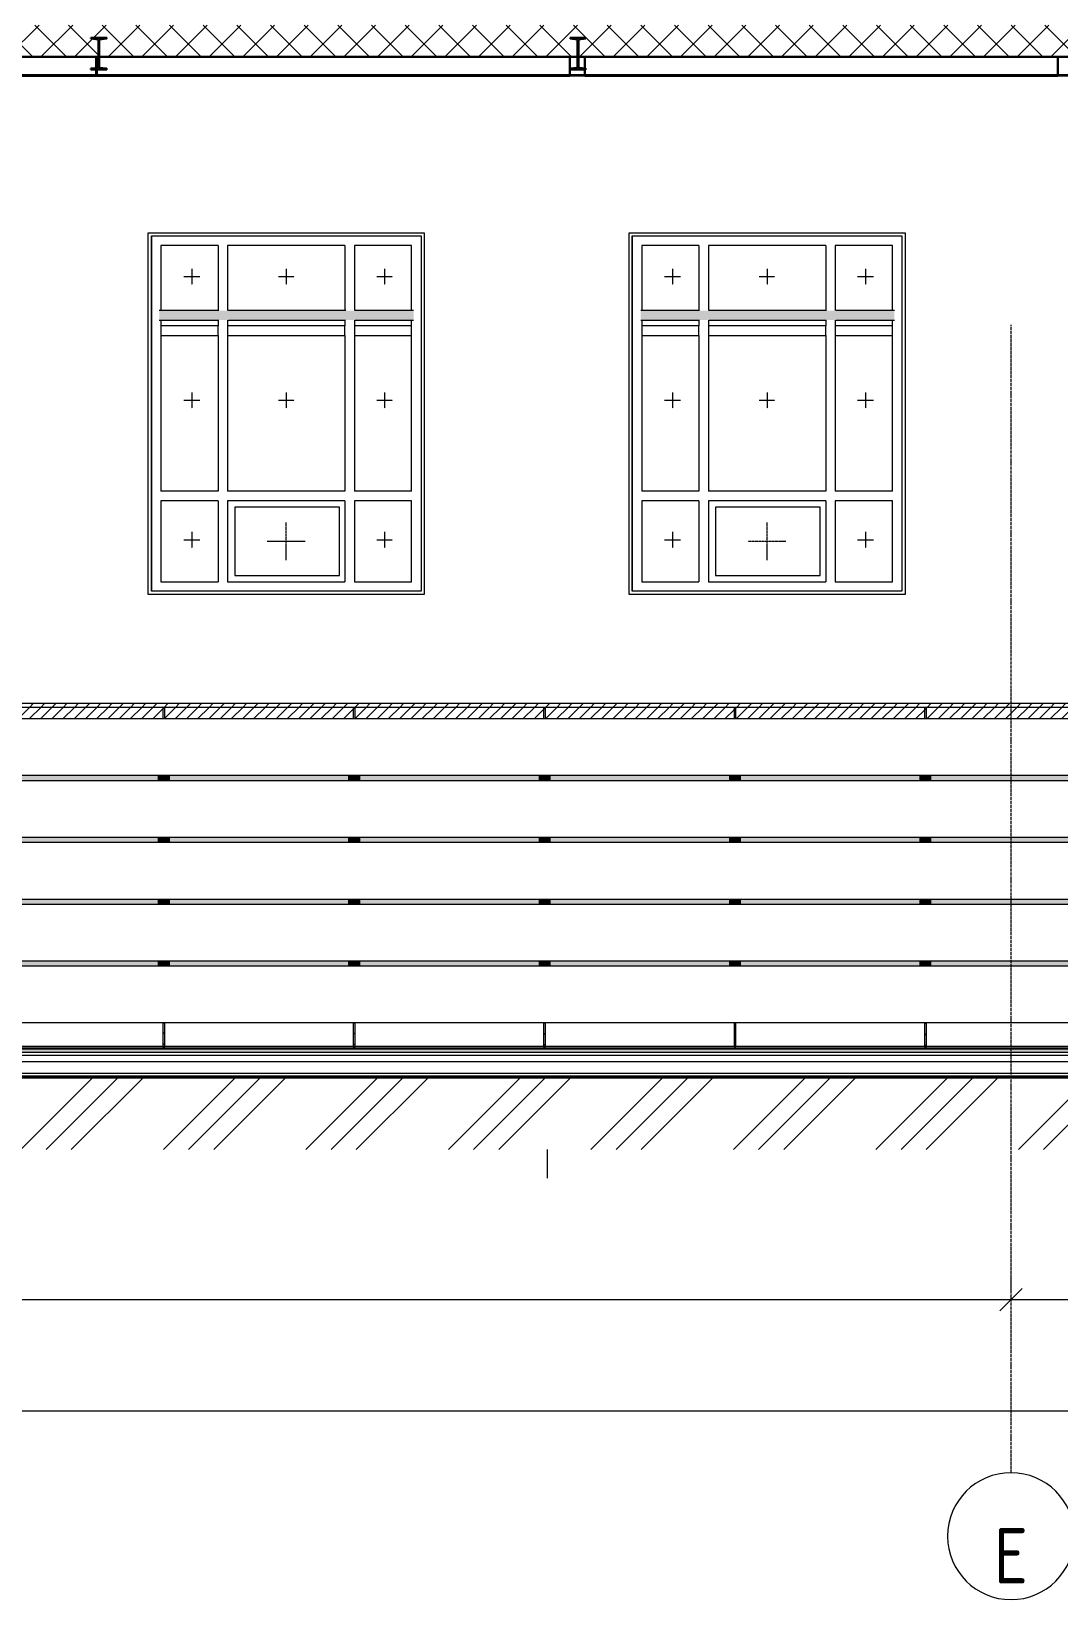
# Model space of a CAD drawing. Header units: millimetres. Extents: x -3929 to 624051, y 52832 to 514950.
# Drawn here: x 514102 to 520576, y 106358 to 116246 of the extents above; entities that cross this region are included whole.
import ezdxf

# ---------------------------------------------------------------- set-up
doc = ezdxf.new("R2010")
doc.units = ezdxf.units.MM
for name, pattern in [('ADSK_Линия сетки', [25, 20, -2.5, 0, -2.5]), ('ADSK_Штриховая_ш2 п1', [3, 2, -1]), ('ADSK_Штриховая_ш3 п1_5', [4.5, 3, -1.5])]:
    doc.linetypes.add(name, pattern=pattern)
for name, color, linetype, lineweight in [('Каркас', 7, 'Continuous', 18), ('Окна', 7, 'Continuous', 9), ('Окна открывание', 7, 'ADSK_Штриховая_ш2 п1', 9), ('Оси', 253, 'Continuous', 9), ('Перекрытие', 7, 'Continuous', 18), ('Потолки', 7, 'Continuous', 9), ('Размеры', 7, 'Continuous', 9), ('Стены внутренние', 7, 'Continuous', 18), ('Стены наружные', 7, 'Continuous', 18), ('Узлы', 7, 'Continuous', 18), ('ШТРИХОВКА', 252, 'Continuous', 15)]:
    doc.layers.add(name, color=color, linetype=linetype, lineweight=lineweight)
doc.layers.add('Линии', color=7, linetype='Continuous', lineweight=9, true_color=0x00a600)
doc.styles.add('GOST Common', font='GOST_Common.ttf', dxfattribs={"width": 0.9, "height": 350})
doc.styles.add('GOST Common_1', font='GOST_Common.ttf', dxfattribs={"width": 0.9, "height": 250})
doc.dimstyles.new('ADSK_Основной_2_5_мм_Округление_до_10_мм', dxfattribs={"dimscale": 304.8, "dimtxt": 251.428749, "dimasz": 0.463911, "dimexe": 0.492126, "dimexo": 0.492126, "dimgap": 0.098425, "dimtad": 1, "dimdec": 0, "dimrnd": 10, "dimdsep": 46, "dimtxsty": 'GOST Common_1', "dimblk1": 'OBLIQUE', "dimblk2": 'OBLIQUE', "dimsah": 1, "dimcen": 0.09, "dimdle": 0.492126, "dimazin": 2, "dimtfac": 1, "dimtdec": 4, "dimtix": 1, "dimtmove": 0, "dimatfit": 3, "dimfxl": 1, "dimtvp": 1, "dimtolj": 1, "dimtzin": 0, "dimlwd": 20, "dimlwe": 20, "dimarcsym": 2})
pattern_1 = [(45, (492818.013, 121045.933), (-35.35534, 35.35534), [])]

# ---------------------------------------------------------------- blocks, each defined once
blk = doc.blocks.new('окно трехпол с фрамугой - 1700-2240_h___нов_ ок-11-2160964-Разрез 2-2')
at = {"layer": 'Окна'}
for p, q in [((34157.5, 2210), (35857.5, 2210)), ((34157.5, 2210), (34157.5, -30)), ((34157.5, -30), (34157.5, 2210)), ((34157.5, 2210), (35857.5, 2210)), ((35857.5, 2210), (35857.5, -30)), ((35857.5, 2210), (35857.5, -30)), ((34217.5, 2150), (34217.5, 1740)), ((34577.5, 2150), (34217.5, 2150)), ((34577.5, 2150), (34577.5, 1740)), ((34637.5, 2150), (34637.5, 1740)), ((35377.5, 2150), (34637.5, 2150)), ((35377.5, 2150), (35377.5, 1740)), ((35797.5, 2150), (35437.5, 2150)), ((35437.5, 2150), (35437.5, 1740)), ((35797.5, 1740), (35797.5, 2150)), ((34217.5, 1680), (34217.5, 1642.9)), ((34217.5, 1582.9), (34217.5, 600)), ((34577.5, 1680), (34577.5, 1642.9)), ((34577.5, 1582.9), (34577.5, 600)), ((34637.5, 1680), (34637.5, 1642.9)), ((34637.5, 1582.9), (34637.5, 600)), ((35377.5, 1680), (35377.5, 1642.9)), ((35377.5, 1582.9), (35377.5, 600)), ((35437.5, 1680), (35437.5, 1642.9)), ((35437.5, 1582.9), (35437.5, 600)), ((35797.5, 1642.9), (35797.5, 1680)), ((35797.5, 600), (35797.5, 1582.9)), ((34577.5, 600), (34217.5, 600)), ((35377.5, 600), (34637.5, 600)), ((35797.5, 600), (35437.5, 600)), ((34217.5, 540), (34217.5, 30)), ((34577.5, 540), (34217.5, 540)), ((34577.5, 540), (34577.5, 30)), ((34637.5, 540), (34637.5, 30)), ((35377.5, 540), (34637.5, 540)), ((35377.5, 540), (35377.5, 30)), ((35437.5, 540), (35437.5, 30)), ((35797.5, 540), (35437.5, 540)), ((35797.5, 30), (35797.5, 540)), ((34217.5, 30), (34577.5, 30)), ((34637.5, 30), (35377.5, 30)), ((35437.5, 30), (35797.5, 30)), ((35857.5, -30), (34157.5, -30)), ((35857.5, -30), (34157.5, -30))]:
    blk.add_line(p, q, dxfattribs=at)
at = {"layer": 'Окна открывание'}
for p, q in [((35007.5, 165), (35007.5, 405)), ((34887.5, 285), (35127.5, 285))]:
    blk.add_line(p, q, dxfattribs=at)
blk = doc.blocks.new('окно трехпол с фрамугой - 1700-2240_h___нов_ ок-11-2160953-Разрез 2-2')
at = {"layer": 'Окна'}
for p, q in [((31127.5, 2210), (32827.5, 2210)), ((31127.5, 2210), (31127.5, -30)), ((31127.5, -30), (31127.5, 2210)), ((31127.5, 2210), (32827.5, 2210)), ((32827.5, 2210), (32827.5, -30)), ((32827.5, 2210), (32827.5, -30)), ((31187.5, 2150), (31187.5, 1740)), ((31547.5, 2150), (31187.5, 2150)), ((31547.5, 2150), (31547.5, 1740)), ((31607.5, 2150), (31607.5, 1740)), ((32347.5, 2150), (31607.5, 2150)), ((32347.5, 2150), (32347.5, 1740)), ((32767.5, 2150), (32407.5, 2150)), ((32407.5, 2150), (32407.5, 1740)), ((32767.5, 1740), (32767.5, 2150)), ((31187.5, 1680), (31187.5, 1642.9)), ((31187.5, 1582.9), (31187.5, 600)), ((31547.5, 1680), (31547.5, 1642.9)), ((31547.5, 1582.9), (31547.5, 600)), ((31607.5, 1680), (31607.5, 1642.9)), ((31607.5, 1582.9), (31607.5, 600)), ((32347.5, 1680), (32347.5, 1642.9)), ((32347.5, 1582.9), (32347.5, 600)), ((32407.5, 1680), (32407.5, 1642.9)), ((32407.5, 1582.9), (32407.5, 600)), ((32767.5, 1642.9), (32767.5, 1680)), ((32767.5, 600), (32767.5, 1582.9)), ((31547.5, 600), (31187.5, 600)), ((32347.5, 600), (31607.5, 600)), ((32767.5, 600), (32407.5, 600)), ((31187.5, 540), (31187.5, 30)), ((31547.5, 540), (31187.5, 540)), ((31547.5, 540), (31547.5, 30)), ((31607.5, 540), (31607.5, 30)), ((32347.5, 540), (31607.5, 540)), ((32347.5, 540), (32347.5, 30)), ((32407.5, 540), (32407.5, 30)), ((32767.5, 540), (32407.5, 540)), ((32767.5, 30), (32767.5, 540)), ((31187.5, 30), (31547.5, 30)), ((31607.5, 30), (32347.5, 30)), ((32407.5, 30), (32767.5, 30)), ((32827.5, -30), (31127.5, -30)), ((32827.5, -30), (31127.5, -30))]:
    blk.add_line(p, q, dxfattribs=at)
at = {"layer": 'Окна открывание'}
for p, q in [((31977.5, 165), (31977.5, 405)), ((31857.5, 285), (32097.5, 285))]:
    blk.add_line(p, q, dxfattribs=at)
blk = doc.blocks.new('Окна 210 - Окна 210-4243049-Разрез 2-2')
at = {"layer": 'Окна'}
for p, q in [((34217.5, 1642.9), (34217.5, 1582.9)), ((34577.5, 1642.9), (34217.5, 1642.9)), ((34217.5, 1582.9), (34577.5, 1582.9)), ((34577.5, 1582.9), (34577.5, 1642.9)), ((34637.5, 1642.9), (34637.5, 1582.9)), ((35377.5, 1642.9), (34637.5, 1642.9)), ((34637.5, 1582.9), (35377.5, 1582.9)), ((35377.5, 1582.9), (35377.5, 1642.9)), ((35797.5, 1642.9), (35437.5, 1642.9)), ((35437.5, 1642.9), (35437.5, 1582.9)), ((35437.5, 1582.9), (35797.5, 1582.9)), ((35797.5, 1582.9), (35797.5, 1642.9))]:
    blk.add_line(p, q, dxfattribs=at)
blk = doc.blocks.new('Окна 211 - Окна 210-4243089-Разрез 2-2')
at = {"layer": 'Окна'}
for p, q in [((31187.5, 1642.9), (31187.5, 1582.9)), ((31547.5, 1642.9), (31187.5, 1642.9)), ((31187.5, 1582.9), (31547.5, 1582.9)), ((31547.5, 1582.9), (31547.5, 1642.9)), ((31607.5, 1642.9), (31607.5, 1582.9)), ((32347.5, 1642.9), (31607.5, 1642.9)), ((31607.5, 1582.9), (32347.5, 1582.9)), ((32347.5, 1582.9), (32347.5, 1642.9)), ((32767.5, 1642.9), (32407.5, 1642.9)), ((32407.5, 1642.9), (32407.5, 1582.9)), ((32407.5, 1582.9), (32767.5, 1582.9)), ((32767.5, 1582.9), (32767.5, 1642.9))]:
    blk.add_line(p, q, dxfattribs=at)
blk = doc.blocks.new('Ось сетки - Круг_Ø8 мм-8258-Разрез 2-2')
at = {"layer": 'Оси', "lineweight": 20}
for start, end in [(360, 180), (180, 360)]:
    blk.add_arc((-5, -5988), 400, start, end, dxfattribs=at)
blk = doc.blocks.new('_Oblique')
at = {"color": 0, "linetype": 'ByBlock', "lineweight": -2}
blk.add_line((-0.5, -0.5), (0.5, 0.5), dxfattribs=at)
blk = doc.blocks.new('*D2797')
at = {"layer": 'Defpoints', "color": 0, "transparency": 16777216}
for p in [(520276.1, 108248.8), (520276.1, 108148.9), (526776.1, 108148.9)]:
    blk.add_point(p, dxfattribs=at)
at = {"layer": 'Размеры', "color": 0, "lineweight": 5, "transparency": 16777216}
for p, q in [((520276.1, 108298.9), (520276.1, 108398.8)), ((526776.1, 108298.9), (526776.1, 108398.8)), ((526926.1, 108248.8), (520126.1, 108248.8))]:
    blk.add_line(p, q, dxfattribs=at)
at = {"layer": 'Размеры', "color": 0, "lineweight": 5, "transparency": 16777216, "xscale": 141.4, "yscale": 141.4, "zscale": 141.4, "rotation": 180}
blk.add_blockref('_Oblique', (520276.1, 108248.8), dxfattribs=at)
at = {"layer": 'Размеры', "color": 0, "lineweight": 5, "transparency": 16777216, "xscale": 141.4, "yscale": 141.4, "zscale": 141.4}
blk.add_blockref('_Oblique', (526776.1, 108248.8), dxfattribs=at)
at = {"layer": 'Размеры', "color": 0, "lineweight": 5, "transparency": 16777216, "insert": (523526.1, 108403.8), "char_height": 250, "width": 756.843, "attachment_point": 5, "style": 'GOST Common_1'}
blk.add_mtext('\\A1;6500', dxfattribs=at)
blk = doc.blocks.new('*D2798')
at = {"layer": 'Defpoints', "color": 0, "transparency": 16777216}
for p in [(503976.1, 108248.8), (503976.1, 108148.9), (520276.1, 108148.9)]:
    blk.add_point(p, dxfattribs=at)
at = {"layer": 'Размеры', "color": 0, "lineweight": 5, "transparency": 16777216}
for p, q in [((503976.1, 108298.9), (503976.1, 108398.8)), ((520276.1, 108298.9), (520276.1, 108398.8)), ((520426.1, 108248.8), (503826.1, 108248.8))]:
    blk.add_line(p, q, dxfattribs=at)
at = {"layer": 'Размеры', "color": 0, "lineweight": 5, "transparency": 16777216, "xscale": 141.4, "yscale": 141.4, "zscale": 141.4, "rotation": 180}
blk.add_blockref('_Oblique', (503976.1, 108248.8), dxfattribs=at)
at = {"layer": 'Размеры', "color": 0, "lineweight": 5, "transparency": 16777216, "xscale": 141.4, "yscale": 141.4, "zscale": 141.4}
blk.add_blockref('_Oblique', (520276.1, 108248.8), dxfattribs=at)
at = {"layer": 'Размеры', "color": 0, "lineweight": 5, "transparency": 16777216, "insert": (512126.1, 108403.8), "char_height": 250, "width": 889.802, "attachment_point": 5, "style": 'GOST Common_1'}
blk.add_mtext('\\A1;16300', dxfattribs=at)
blk = doc.blocks.new('*D2804')
at = {"layer": 'Defpoints', "color": 0, "transparency": 16777216}
for p in [(483726.1, 107648.8), (526776.1, 107648.8), (526776.1, 107548.8)]:
    blk.add_point(p, dxfattribs=at)
at = {"layer": 'Размеры', "color": 0, "lineweight": 5, "transparency": 16777216}
for p, q in [((483576.1, 107548.8), (526926.1, 107548.8)), ((483726.1, 107498.8), (483726.1, 107398.8)), ((526776.1, 107498.8), (526776.1, 107398.8))]:
    blk.add_line(p, q, dxfattribs=at)
at = {"layer": 'Размеры', "color": 0, "lineweight": 5, "transparency": 16777216, "xscale": 141.4, "yscale": 141.4, "zscale": 141.4, "rotation": 180}
blk.add_blockref('_Oblique', (483726.1, 107548.8), dxfattribs=at)
at = {"layer": 'Размеры', "color": 0, "lineweight": 5, "transparency": 16777216, "xscale": 141.4, "yscale": 141.4, "zscale": 141.4}
blk.add_blockref('_Oblique', (526776.1, 107548.8), dxfattribs=at)
at = {"layer": 'Размеры', "color": 0, "lineweight": 5, "transparency": 16777216, "insert": (505251.1, 107703.8), "char_height": 250, "width": 971.623, "attachment_point": 5, "style": 'GOST Common_1'}
blk.add_mtext('\\A1;43050', dxfattribs=at)

msp = doc.modelspace()

# ---------------------------------------------------------------- hatches: boundary and pattern name
at = {"layer": 'Каркас', "lineweight": 9}
h = msp.add_hatch(dxfattribs=at)
h.set_pattern_fill('FP_7', color=256, style=0, pattern_type=2)
h.set_pattern_definition([(45, (492818, 121045.93), (-251.447, 251.447), []), (45, (492818, 121426.93), (-251.447, 251.447), [])])
h.paths.add_polyline_path([(517497.523, 116005.933), (517591.034, 116005.933), (517591.034, 116012.111), (517550.123, 116017.021), (517550.123, 116085.933), (517544.923, 116085.933), (517544.923, 116017.021), (517497.523, 116011.333)])
at = {"layer": 'Узлы', "lineweight": 5, "true_color": 0xffffff}
for points in [[(516391.746, 114425.933), (516511.063, 114425.933), (516511.063, 114485.933), (514907.832, 114485.933), (514907.832, 114425.933), (516370.104, 114425.933)], [(519111.956, 114425.933), (519541.043, 114425.933), (519541.043, 114485.933), (517942.812, 114485.933), (517942.812, 114425.933), (519108.617, 114425.933)], [(514901.601, 111523.299), (514971.601, 111523.299), (514971.601, 111553.299), (514901.601, 111553.299)], [(516122.576, 111523.299), (516171.601, 111523.299), (516171.601, 111553.299), (516101.601, 111553.299), (516101.601, 111523.299)], [(517301.601, 111523.299), (517371.601, 111523.299), (517371.601, 111553.299), (517301.601, 111553.299)], [(518547.598, 111523.299), (518571.601, 111523.299), (518571.601, 111553.299), (518501.601, 111553.299), (518501.601, 111523.299)], [(519701.601, 111523.299), (519771.601, 111523.299), (519771.601, 111553.299), (519701.601, 111553.299)], [(514901.601, 111133.299), (514971.601, 111133.299), (514971.601, 111163.299), (514901.601, 111163.299)], [(516122.576, 111133.299), (516171.601, 111133.299), (516171.601, 111163.299), (516101.601, 111163.299), (516101.601, 111133.299)], [(517301.601, 111133.299), (517371.601, 111133.299), (517371.601, 111163.299), (517301.601, 111163.299)], [(518547.598, 111133.299), (518571.601, 111133.299), (518571.601, 111163.299), (518501.601, 111163.299), (518501.601, 111133.299)], [(519760.109, 111133.299), (519771.601, 111133.299), (519771.601, 111163.299), (519701.601, 111163.299), (519701.601, 111133.299)], [(514971.601, 110743.299), (514971.601, 110773.299), (514901.601, 110773.299), (514901.601, 110743.299)], [(516122.576, 110743.299), (516171.601, 110743.299), (516171.601, 110773.299), (516101.601, 110773.299), (516101.601, 110743.299)], [(517371.601, 110743.299), (517371.601, 110773.299), (517301.601, 110773.299), (517301.601, 110743.299)], [(518547.598, 110743.299), (518571.601, 110743.299), (518571.601, 110773.299), (518501.601, 110773.299), (518501.601, 110743.299)], [(519701.601, 110743.299), (519771.601, 110743.299), (519771.601, 110773.299), (519701.601, 110773.299)], [(514971.601, 110353.299), (514971.601, 110383.299), (514901.601, 110383.299), (514901.601, 110353.299)], [(516122.576, 110353.299), (516171.601, 110353.299), (516171.601, 110383.299), (516101.601, 110383.299), (516101.601, 110353.299)], [(517371.601, 110353.299), (517371.601, 110383.299), (517301.601, 110383.299), (517301.601, 110353.299)], [(518547.598, 110353.299), (518571.601, 110353.299), (518571.601, 110383.299), (518501.601, 110383.299), (518501.601, 110353.299)], [(519701.601, 110353.299), (519771.601, 110353.299), (519771.601, 110383.299), (519701.601, 110383.299)]]:
    msp.add_hatch(color=7, dxfattribs=at).paths.add_polyline_path(points)
at = {"layer": 'Узлы', "lineweight": 5}
h = msp.add_hatch(dxfattribs=at)
h.set_pattern_fill('FP_22', color=256, style=0, pattern_type=2)
h.set_pattern_definition([(45, (492818, 121045.93), (-449.013, 449.013), []), (45, (492976.76, 121045.93), (0, 898.026), []), (45, (492659.26, 121045.93), (0, 898.026), [])])
h.paths.add_polyline_path([(527266.021, 109033.383), (527476.991, 109033.383), (527476.991, 110738.798), (529189.533, 110738.798), (529189.533, 112185.933), (528811.986, 112185.933), (528811.055, 111395.933), (527091.534, 111395.933), (527091.534, 109445.933), (527266.021, 109445.933), (527266.021, 109129.339)])
h.paths.add_polyline_path([(526263.577, 109033.383), (526519.948, 109033.383), (526519.948, 109445.933), (526569.948, 109445.933), (526569.948, 109645.933), (501624.237, 109645.933), (501624.237, 109445.933), (501676.021, 109445.933), (501676.021, 109067.891), (501824.237, 109067.891), (501824.237, 109195.933), (526136.352, 109195.933), (526136.352, 109033.383)])
h.paths.add_polyline_path([(483742.211, 109445.933), (500791.42, 109445.933), (500959.037, 109619.138), (501014.037, 109445.933), (501105.563, 109445.933), (501104.424, 112453.93), (486192.457, 112453.93), (486192.457, 112545.933), (480649.257, 112545.933), (479504.862, 111935.933), (479144.603, 111935.933), (479144.603, 111909.517), (478566.301, 111909.517), (478566.301, 111373.253), (482866.301, 111373.253), (483034.92, 109445.933), (483054.095, 109445.933)])
h.paths.add_polyline_path([(499387.935, 112394.207), (499387.939, 112394.207), (499388.911, 112386.853)])
at = {"layer": 'Узлы', "lineweight": 5, "true_color": 0xc29f78}
h = msp.add_hatch(dxfattribs=at)
h.set_pattern_fill('FP_25', color=33, style=0, pattern_type=2)
h.set_pattern_definition(pattern_1)
h.paths.add_polyline_path([(526315.601, 111983.299), (526347.457, 111983.299), (526347.457, 112007.299), (507757.43, 112007.299), (507757.43, 111983.299), (526263.577, 111983.299)])
h = msp.add_hatch(dxfattribs=at)
h.set_pattern_fill('FP_25', color=33, style=0, pattern_type=2)
h.set_pattern_definition(pattern_1)
h.paths.add_polyline_path([(511272.532, 111913.299), (511330.601, 111913.299), (511330.601, 111983.299), (510142.601, 111983.299), (510142.601, 111913.299), (510831.619, 111913.299)])
h.paths.add_polyline_path([(513918.01, 111913.299), (514930.601, 111913.299), (514930.601, 111983.299), (513742.601, 111983.299), (513742.601, 111913.299)])
h.paths.add_polyline_path([(516563.489, 111913.299), (517330.601, 111913.299), (517330.601, 111983.299), (516142.601, 111983.299), (516142.601, 111913.299), (516343.032, 111913.299)])
h.paths.add_polyline_path([(526315.601, 111913.299), (526315.601, 111983.299), (525742.601, 111983.299), (525742.601, 111913.299), (526263.577, 111913.299)])
h.paths.add_polyline_path([(507757.43, 111913.299), (507786.43, 111913.299), (507786.43, 111983.299), (507757.43, 111983.299), (507757.43, 111925.933)])
h.paths.add_polyline_path([(525730.601, 111913.299), (525730.601, 111983.299), (524542.601, 111983.299), (524542.601, 111913.299), (525381.751, 111913.299)])
h.paths.add_polyline_path([(507798.43, 111913.299), (508930.601, 111913.299), (508930.601, 111983.299), (507798.43, 111983.299), (507798.43, 111925.933)])
h.paths.add_polyline_path([(517342.601, 111913.299), (518530.601, 111913.299), (518530.601, 111983.299), (517342.601, 111983.299), (517342.601, 111925.933)])
h.paths.add_polyline_path([(524530.601, 111913.299), (524530.601, 111983.299), (523342.601, 111983.299), (523342.601, 111913.299), (524499.924, 111913.299)])
h.paths.add_polyline_path([(513730.601, 111913.299), (513730.601, 111983.299), (512542.601, 111983.299), (512542.601, 111913.299), (513697.554, 111913.299)])
h.paths.add_polyline_path([(523330.601, 111913.299), (523330.601, 111983.299), (522142.601, 111983.299), (522142.601, 111913.299), (523177.185, 111913.299)])
h.paths.add_polyline_path([(508942.601, 111913.299), (510130.601, 111913.299), (510130.601, 111983.299), (508942.601, 111983.299), (508942.601, 111925.933)])
h.paths.add_polyline_path([(515240.75, 111913.299), (516130.601, 111913.299), (516130.601, 111983.299), (514942.601, 111983.299), (514942.601, 111913.299)])
h.paths.add_polyline_path([(518542.601, 111913.299), (519730.601, 111913.299), (519730.601, 111983.299), (518542.601, 111983.299), (518542.601, 111925.933)])
h.paths.add_polyline_path([(522130.601, 111913.299), (522130.601, 111983.299), (520942.601, 111983.299), (520942.601, 111913.299), (522074.902, 111913.299)])
h.paths.add_polyline_path([(520930.601, 111913.299), (520930.601, 111983.299), (519742.601, 111983.299), (519742.601, 111913.299), (520862.391, 111913.299)])
h.paths.add_polyline_path([(511342.601, 111913.299), (512530.601, 111913.299), (512530.601, 111983.299), (511342.601, 111983.299), (511342.601, 111925.933)])
h = msp.add_hatch(dxfattribs=at)
h.set_pattern_fill('FP_25', color=33, style=0, pattern_type=2)
h.set_pattern_definition(pattern_1)
h.paths.add_polyline_path([(514942.601, 111913.299), (514942.601, 111983.299), (514930.601, 111983.299), (514930.601, 111913.299)])
h = msp.add_hatch(dxfattribs=at)
h.set_pattern_fill('FP_25', color=33, style=0, pattern_type=2)
h.set_pattern_definition(pattern_1)
h.paths.add_polyline_path([(516130.601, 111913.299), (516142.601, 111913.299), (516142.601, 111983.299), (516130.601, 111983.299), (516130.601, 111925.933)])
h = msp.add_hatch(dxfattribs=at)
h.set_pattern_fill('FP_25', color=33, style=0, pattern_type=2)
h.set_pattern_definition(pattern_1)
h.paths.add_polyline_path([(517342.601, 111913.299), (517342.601, 111983.299), (517330.601, 111983.299), (517330.601, 111913.299)])
h = msp.add_hatch(dxfattribs=at)
h.set_pattern_fill('FP_25', color=33, style=0, pattern_type=2)
h.set_pattern_definition(pattern_1)
h.paths.add_polyline_path([(518530.601, 111913.299), (518542.601, 111913.299), (518542.601, 111983.299), (518530.601, 111983.299), (518530.601, 111925.933)])
h = msp.add_hatch(dxfattribs=at)
h.set_pattern_fill('FP_25', color=33, style=0, pattern_type=2)
h.set_pattern_definition(pattern_1)
h.paths.add_polyline_path([(519742.601, 111913.299), (519742.601, 111983.299), (519730.601, 111983.299), (519730.601, 111913.299)])
at = {"layer": 'Узлы', "lineweight": 5}
h = msp.add_hatch(color=256, dxfattribs=at)
h.paths.add_polyline_path([(526263.577, 111523.299), (526347.457, 111523.299), (526347.457, 111553.299), (525771.601, 111553.299), (525771.601, 111523.299), (525822.664, 111523.299)])
h.paths.add_polyline_path([(507827.43, 111523.299), (508901.601, 111523.299), (508901.601, 111553.299), (507827.43, 111553.299)])
h.paths.add_polyline_path([(525701.601, 111523.299), (525701.601, 111553.299), (524571.601, 111553.299), (524571.601, 111523.299), (525381.751, 111523.299)])
h.paths.add_polyline_path([(508971.601, 111523.299), (510101.601, 111523.299), (510101.601, 111553.299), (508971.601, 111553.299)])
h.paths.add_polyline_path([(524501.601, 111523.299), (524501.601, 111553.299), (523371.601, 111553.299), (523371.601, 111523.299), (524499.924, 111523.299)])
h.paths.add_polyline_path([(523301.601, 111523.299), (523301.601, 111553.299), (522171.601, 111553.299), (522171.601, 111523.299), (523177.185, 111523.299)])
h.paths.add_polyline_path([(510171.601, 111523.299), (511301.601, 111523.299), (511301.601, 111553.299), (510171.601, 111553.299)])
h.paths.add_polyline_path([(522101.601, 111523.299), (522101.601, 111553.299), (520971.601, 111553.299), (520972.62, 111523.299), (521854.446, 111523.299)])
h.paths.add_polyline_path([(511371.601, 111523.299), (512501.601, 111523.299), (512501.601, 111553.299), (511371.601, 111553.299)])
h.paths.add_polyline_path([(520901.601, 111523.299), (520901.601, 111553.299), (519771.601, 111553.299), (519771.601, 111523.299), (520752.163, 111523.299)])
h.paths.add_polyline_path([(512571.601, 111523.299), (513701.601, 111523.299), (513701.601, 111553.299), (512571.601, 111553.299)])
h.paths.add_polyline_path([(513771.601, 111523.299), (514901.601, 111523.299), (514901.601, 111553.299), (513771.601, 111553.299)])
h.paths.add_polyline_path([(514971.601, 111523.299), (516101.601, 111523.299), (516101.601, 111553.299), (514971.601, 111553.299)])
h.paths.add_polyline_path([(519701.601, 111523.299), (519701.601, 111553.299), (518571.601, 111553.299), (518571.601, 111523.299), (519649.881, 111523.299)])
h.paths.add_polyline_path([(516171.601, 111523.299), (517301.601, 111523.299), (517301.601, 111553.299), (516171.601, 111553.299)])
h.paths.add_polyline_path([(517371.601, 111523.299), (518501.601, 111523.299), (518501.601, 111553.299), (517371.601, 111553.299)])
h = msp.add_hatch(color=256, dxfattribs=at)
h.paths.add_polyline_path([(526263.577, 111133.299), (526347.457, 111133.299), (526347.457, 111163.299), (525771.601, 111163.299), (525771.601, 111133.299)])
h.paths.add_polyline_path([(507827.43, 111133.299), (508901.601, 111133.299), (508901.601, 111163.299), (507827.43, 111163.299)])
h.paths.add_polyline_path([(525701.601, 111133.299), (525701.601, 111163.299), (524571.601, 111163.299), (524571.601, 111133.299), (525381.751, 111133.299)])
h.paths.add_polyline_path([(524501.601, 111133.299), (524501.601, 111163.299), (523371.601, 111163.299), (523371.601, 111133.299), (524499.924, 111133.299)])
h.paths.add_polyline_path([(508971.601, 111133.299), (510101.601, 111133.299), (510101.601, 111163.299), (508971.601, 111163.299)])
h.paths.add_polyline_path([(523301.601, 111133.299), (523301.601, 111163.299), (522171.601, 111163.299), (522171.601, 111133.299), (522736.272, 111133.299)])
h.paths.add_polyline_path([(521854.446, 111133.299), (522101.601, 111133.299), (522101.601, 111163.299), (520971.601, 111163.299), (520972.62, 111133.299), (521825.547, 111133.299)])
h.paths.add_polyline_path([(510171.601, 111133.299), (511301.601, 111133.299), (511301.601, 111163.299), (510171.601, 111163.299)])
h.paths.add_polyline_path([(511371.601, 111133.299), (512501.601, 111133.299), (512501.601, 111163.299), (511371.601, 111163.299), (511371.601, 111135.878)])
h.paths.add_polyline_path([(520901.601, 111133.299), (520901.601, 111163.299), (519771.601, 111163.299), (519771.601, 111133.299), (520752.163, 111133.299)])
h.paths.add_polyline_path([(512571.601, 111133.299), (513701.601, 111133.299), (513701.601, 111163.299), (512571.601, 111163.299)])
h.paths.add_polyline_path([(513771.601, 111133.299), (514901.601, 111133.299), (514901.601, 111163.299), (513771.601, 111163.299)])
h.paths.add_polyline_path([(519701.601, 111133.299), (519701.601, 111163.299), (518571.601, 111163.299), (518571.601, 111133.299), (519649.881, 111133.299)])
h.paths.add_polyline_path([(514971.601, 111133.299), (516101.601, 111133.299), (516101.601, 111163.299), (514971.601, 111163.299)])
h.paths.add_polyline_path([(516171.601, 111133.299), (517301.601, 111133.299), (517301.601, 111163.299), (516171.601, 111163.299)])
h.paths.add_polyline_path([(518501.601, 111133.299), (518501.601, 111163.299), (517371.601, 111163.299), (517371.601, 111133.299), (518327.141, 111133.299)])
h = msp.add_hatch(color=256, dxfattribs=at)
h.paths.add_polyline_path([(526263.577, 110743.299), (526347.457, 110743.299), (526347.457, 110773.299), (525771.601, 110773.299), (525771.601, 110743.299)])
h.paths.add_polyline_path([(507855.456, 110743.299), (508901.601, 110743.299), (508901.601, 110773.299), (507827.43, 110773.299), (507827.43, 110743.299)])
h.paths.add_polyline_path([(525701.601, 110743.299), (525701.601, 110773.299), (524571.601, 110773.299), (524571.601, 110743.299), (525381.751, 110743.299)])
h.paths.add_polyline_path([(508971.601, 110743.299), (510101.601, 110743.299), (510101.601, 110773.299), (508971.601, 110773.299)])
h.paths.add_polyline_path([(524501.601, 110743.299), (524501.601, 110773.299), (523371.601, 110773.299), (523371.601, 110743.299), (524499.924, 110743.299)])
h.paths.add_polyline_path([(522736.272, 110743.299), (523301.601, 110743.299), (523301.601, 110773.299), (522171.601, 110773.299), (522171.601, 110743.299)])
h.paths.add_polyline_path([(510171.601, 110743.299), (511301.601, 110743.299), (511301.601, 110773.299), (510171.601, 110773.299)])
h.paths.add_polyline_path([(511371.601, 110743.299), (512501.601, 110743.299), (512501.601, 110773.299), (511371.601, 110773.299)])
h.paths.add_polyline_path([(522101.601, 110743.299), (522101.601, 110773.299), (520971.601, 110773.299), (520972.62, 110743.299), (521854.446, 110743.299)])
h.paths.add_polyline_path([(512571.601, 110743.299), (513701.601, 110743.299), (513701.601, 110773.299), (512571.601, 110773.299)])
h.paths.add_polyline_path([(520901.601, 110743.299), (520901.601, 110773.299), (519771.601, 110773.299), (519771.601, 110743.299), (520752.163, 110743.299)])
h.paths.add_polyline_path([(513771.601, 110743.299), (514901.601, 110743.299), (514901.601, 110773.299), (513771.601, 110773.299)])
h.paths.add_polyline_path([(519701.601, 110743.299), (519701.601, 110773.299), (518571.601, 110773.299), (518571.601, 110743.299), (519649.881, 110743.299)])
h.paths.add_polyline_path([(514971.601, 110743.299), (516101.601, 110743.299), (516101.601, 110773.299), (514971.601, 110773.299)])
h.paths.add_polyline_path([(516171.601, 110743.299), (517301.601, 110743.299), (517301.601, 110773.299), (516171.601, 110773.299)])
h.paths.add_polyline_path([(517371.601, 110743.299), (518501.601, 110743.299), (518501.601, 110773.299), (517371.601, 110773.299)])
h = msp.add_hatch(color=256, dxfattribs=at)
h.paths.add_polyline_path([(526263.577, 110353.299), (526347.457, 110353.299), (526347.457, 110383.299), (525771.601, 110383.299), (525771.601, 110353.299), (525822.664, 110353.299)])
h.paths.add_polyline_path([(507965.684, 110353.299), (508901.601, 110353.299), (508901.601, 110383.299), (507827.43, 110383.299), (507827.43, 110353.299)])
h.paths.add_polyline_path([(525701.601, 110353.299), (525701.601, 110383.299), (524571.601, 110383.299), (524571.601, 110353.299), (525381.751, 110353.299)])
h.paths.add_polyline_path([(508971.601, 110353.299), (510101.601, 110353.299), (510101.601, 110383.299), (508971.601, 110383.299)])
h.paths.add_polyline_path([(524501.601, 110353.299), (524501.601, 110383.299), (523371.601, 110383.299), (523371.601, 110353.299), (524499.924, 110353.299)])
h.paths.add_polyline_path([(510171.601, 110353.299), (511301.601, 110353.299), (511301.601, 110383.299), (510171.601, 110383.299)])
h.paths.add_polyline_path([(511371.601, 110353.299), (512501.601, 110353.299), (512501.601, 110383.299), (511371.601, 110383.299)])
h.paths.add_polyline_path([(523301.601, 110353.299), (523301.601, 110383.299), (522171.601, 110383.299), (522171.601, 110353.299), (522736.272, 110353.299)])
h.paths.add_polyline_path([(512571.601, 110353.299), (513701.601, 110353.299), (513701.601, 110383.299), (512571.601, 110383.299)])
h.paths.add_polyline_path([(522101.601, 110353.299), (522101.601, 110383.299), (520971.601, 110383.299), (520972.62, 110353.299), (521854.446, 110353.299)])
h.paths.add_polyline_path([(520901.601, 110353.299), (520901.601, 110383.299), (519771.601, 110383.299), (519771.601, 110353.299), (520752.163, 110353.299)])
h.paths.add_polyline_path([(513771.601, 110353.299), (514901.601, 110353.299), (514901.601, 110383.299), (513771.601, 110383.299)])
h.paths.add_polyline_path([(514971.601, 110353.299), (516101.601, 110353.299), (516101.601, 110383.299), (514971.601, 110383.299)])
h.paths.add_polyline_path([(519701.601, 110353.299), (519701.601, 110383.299), (518571.601, 110383.299), (518571.601, 110353.299), (519649.881, 110353.299)])
h.paths.add_polyline_path([(516171.601, 110353.299), (517301.601, 110353.299), (517301.601, 110383.299), (516171.601, 110383.299)])
h.paths.add_polyline_path([(517371.601, 110353.299), (518501.601, 110353.299), (518501.601, 110383.299), (517371.601, 110383.299)])
at = {"layer": 'Узлы', "lineweight": 5, "true_color": 0xc29f78}
h = msp.add_hatch(dxfattribs=at)
h.set_pattern_fill('FP_25', color=33, style=0, pattern_type=2)
h.set_pattern_definition(pattern_1)
h.paths.add_polyline_path([(514942.601, 109845.933), (514942.601, 109993.299), (514930.601, 109993.299), (514930.601, 109845.933)])
h = msp.add_hatch(dxfattribs=at)
h.set_pattern_fill('FP_25', color=33, style=0, pattern_type=2)
h.set_pattern_definition(pattern_1)
h.paths.add_polyline_path([(516142.601, 109845.933), (516142.601, 109993.299), (516130.601, 109993.299), (516130.601, 109845.933)])
h = msp.add_hatch(dxfattribs=at)
h.set_pattern_fill('FP_25', color=33, style=0, pattern_type=2)
h.set_pattern_definition(pattern_1)
h.paths.add_polyline_path([(517342.601, 109845.933), (517342.601, 109993.299), (517330.601, 109993.299), (517330.601, 109845.933)])
h = msp.add_hatch(dxfattribs=at)
h.set_pattern_fill('FP_25', color=33, style=0, pattern_type=2)
h.set_pattern_definition(pattern_1)
h.paths.add_polyline_path([(518542.601, 109845.933), (518542.601, 109993.299), (518530.601, 109993.299), (518530.601, 109845.933)])
h = msp.add_hatch(dxfattribs=at)
h.set_pattern_fill('FP_25', color=33, style=0, pattern_type=2)
h.set_pattern_definition(pattern_1)
h.paths.add_polyline_path([(519730.601, 109845.933), (519742.601, 109845.933), (519742.601, 109993.299), (519730.601, 109992.688)])
at = {"layer": 'ШТРИХОВКА'}
h = msp.add_hatch(dxfattribs=at)
h.set_pattern_fill('FP_15', color=252, style=0, pattern_type=2)
h.set_pattern_definition([(45, (492818.01, 121045.93), (-106.066, 106.066), []), (135, (492818.01, 121045.93), (-106.066, -106.066), [])])
h.paths.add_polyline_path([(513477.097, 116085.933), (526419.991, 116085.933), (526419.991, 116285.933), (501615.563, 116285.933), (501615.563, 116085.933), (513366.869, 116085.933)])
h = msp.add_hatch(dxfattribs=at)
h.set_pattern_fill('FP_16', color=252, style=0, pattern_type=2)
h.set_pattern_definition([(0, (492818.01, 121045.93), (0, 124.95), []), (315, (492818.01, 121045.93), (124.95, 0), [176.706, -176.706]), (45, (492818.01, 121045.93), (124.95, 0), [176.706, -176.706])])
h.paths.add_polyline_path([(526373.805, 109807.933), (526454.135, 109807.933), (526454.135, 109831.933), (504099.564, 109831.933), (504099.564, 109807.933), (526275.773, 109807.933)])

# ---------------------------------------------------------------- linework, layer by layer
at = {"layer": 'Каркас', "lineweight": 30}
for p, q in [((514577.07, 116205.933), (514477.07, 116205.933)), ((514477.07, 116205.933), (514477.07, 116200.533)), ((514477.07, 116200.533), (514524.47, 116194.845)), ((514524.47, 116194.845), (514524.47, 116017.021)), ((514529.67, 116194.845), (514577.07, 116200.533)), ((514529.67, 116017.021), (514529.67, 116194.845)), ((514577.07, 116200.533), (514577.07, 116205.933)), ((517597.523, 116205.933), (517497.523, 116205.933)), ((517497.523, 116205.933), (517497.523, 116200.533)), ((517497.523, 116200.533), (517544.923, 116194.845)), ((517544.923, 116194.845), (517544.923, 116017.021)), ((517550.123, 116194.845), (517597.523, 116200.533)), ((517550.123, 116017.021), (517550.123, 116194.845)), ((517597.523, 116200.533), (517597.523, 116205.933)), ((514511.035, 116085.933), (511531.035, 116085.933)), ((514511.035, 115965.933), (514511.035, 116085.933)), ((517495.035, 116085.933), (514515.035, 116085.933)), ((514515.035, 116085.933), (514515.035, 115965.933)), ((517495.035, 115965.933), (517495.035, 116085.933)), ((520571.034, 116085.933), (517591.034, 116085.933)), ((517591.034, 116085.933), (517591.034, 115965.933)), ((520571.034, 115965.933), (520571.034, 116085.933)), ((514524.47, 116017.021), (514477.07, 116011.333)), ((514477.07, 116011.333), (514477.07, 116005.933)), ((514477.07, 116005.933), (514577.07, 116005.933)), ((514577.07, 116011.333), (514529.67, 116017.021)), ((514577.07, 116005.933), (514577.07, 116011.333)), ((517544.923, 116017.021), (517497.523, 116011.333)), ((517497.523, 116011.333), (517497.523, 116005.933)), ((517497.523, 116005.933), (517597.523, 116005.933)), ((517597.523, 116011.333), (517550.123, 116017.021)), ((517597.523, 116005.933), (517597.523, 116011.333)), ((511531.035, 115965.933), (514511.035, 115965.933)), ((514515.035, 115965.933), (517495.035, 115965.933)), ((517591.034, 115965.933), (520571.034, 115965.933))]:
    msp.add_line(p, q, dxfattribs=at)
at = {"layer": 'Линии', "color": 7, "linetype": 'ADSK_Штриховая_ш3 п1_5', "lineweight": 5}
for p, q in [((515112.832, 114749.593), (515112.832, 114649.593)), ((515708.637, 114749.593), (515708.637, 114649.593)), ((516328.637, 114749.593), (516328.637, 114649.593)), ((518142.812, 114749.593), (518142.812, 114649.593)), ((518738.617, 114749.593), (518738.617, 114649.593)), ((519358.617, 114749.593), (519358.617, 114649.593)), ((515062.832, 114699.593), (515162.832, 114699.593)), ((515658.637, 114699.593), (515758.637, 114699.593)), ((516278.637, 114699.593), (516378.637, 114699.593)), ((518092.812, 114699.593), (518192.812, 114699.593)), ((518688.617, 114699.593), (518788.617, 114699.593)), ((519308.617, 114699.593), (519408.617, 114699.593)), ((515062.832, 113919.593), (515162.832, 113919.593)), ((515112.832, 113969.593), (515112.832, 113869.593)), ((515658.637, 113919.593), (515758.637, 113919.593)), ((515708.637, 113969.593), (515708.637, 113869.593)), ((516278.637, 113919.593), (516378.637, 113919.593)), ((516328.637, 113969.593), (516328.637, 113869.593)), ((518092.812, 113919.593), (518192.812, 113919.593)), ((518142.812, 113969.593), (518142.812, 113869.593)), ((518688.617, 113919.593), (518788.617, 113919.593)), ((518738.617, 113969.593), (518738.617, 113869.593)), ((519308.617, 113919.593), (519408.617, 113919.593)), ((519358.617, 113969.593), (519358.617, 113869.593)), ((515062.832, 113039.593), (515162.832, 113039.593)), ((515112.832, 113089.593), (515112.832, 112989.593)), ((516278.637, 113039.593), (516378.637, 113039.593)), ((516328.637, 113089.593), (516328.637, 112989.593)), ((518092.812, 113039.593), (518192.812, 113039.593)), ((518142.812, 113089.593), (518142.812, 112989.593)), ((519308.617, 113039.593), (519408.617, 113039.593)), ((519358.617, 113089.593), (519358.617, 112989.593))]:
    msp.add_line(p, q, dxfattribs=at)
at = {"layer": 'Линии', "color": 7}
for p, q in [((515283.637, 114485.933), (514907.832, 114485.933)), ((514907.832, 114425.933), (515283.637, 114425.933)), ((516083.637, 114485.933), (515343.637, 114485.933)), ((515343.637, 114425.933), (516081.976, 114425.933)), ((516511.063, 114485.933), (516143.637, 114485.933)), ((516143.637, 114425.933), (516511.063, 114425.933)), ((518313.617, 114485.933), (517942.812, 114485.933)), ((517942.812, 114425.933), (518313.617, 114425.933)), ((519113.617, 114485.933), (518373.617, 114485.933)), ((518373.617, 114425.933), (519111.956, 114425.933)), ((519541.043, 114485.933), (519173.617, 114485.933)), ((519173.617, 114425.933), (519541.043, 114425.933)), ((516043.637, 113245.933), (515383.637, 113245.933)), ((515383.637, 113245.933), (515383.637, 112815.933)), ((516043.637, 112815.933), (516043.637, 113245.933)), ((519073.617, 113245.933), (518413.617, 113245.933)), ((518413.617, 113245.933), (518413.617, 112815.933)), ((519073.617, 112815.933), (519073.617, 113245.933)), ((515383.637, 112815.933), (516043.637, 112815.933)), ((518413.617, 112815.933), (519073.617, 112815.933)), ((526347.457, 112007.299), (507757.43, 112007.299)), ((514930.601, 111983.299), (513742.601, 111983.299)), ((514942.601, 111983.299), (514930.601, 111983.299)), ((514930.601, 111983.299), (514930.601, 111913.299)), ((516130.601, 111983.299), (514942.601, 111983.299)), ((514942.601, 111913.299), (514942.601, 111983.299)), ((516142.601, 111983.299), (516130.601, 111983.299)), ((516130.601, 111983.299), (516130.601, 111913.299)), ((517330.601, 111983.299), (516142.601, 111983.299)), ((516142.601, 111913.299), (516142.601, 111983.299)), ((517342.601, 111983.299), (517330.601, 111983.299)), ((517330.601, 111983.299), (517330.601, 111913.299)), ((518530.601, 111983.299), (517342.601, 111983.299)), ((517342.601, 111913.299), (517342.601, 111983.299)), ((518542.601, 111983.299), (518530.601, 111983.299)), ((518530.601, 111983.299), (518530.601, 111913.299)), ((519730.601, 111983.299), (518542.601, 111983.299)), ((518542.601, 111913.299), (518542.601, 111983.299)), ((519742.601, 111983.299), (519730.601, 111983.299)), ((519730.601, 111983.299), (519730.601, 111913.299)), ((520930.601, 111983.299), (519742.601, 111983.299)), ((519742.601, 111913.299), (519742.601, 111983.299)), ((513742.601, 111913.299), (514930.601, 111913.299)), ((514930.601, 111913.299), (514942.601, 111913.299)), ((514942.601, 111913.299), (516130.601, 111913.299)), ((516130.601, 111913.299), (516142.601, 111913.299)), ((516142.601, 111913.299), (517330.601, 111913.299)), ((517330.601, 111913.299), (517342.601, 111913.299)), ((517342.601, 111913.299), (518530.601, 111913.299)), ((518530.601, 111913.299), (518542.601, 111913.299)), ((518542.601, 111913.299), (519730.601, 111913.299)), ((519730.601, 111913.299), (519742.601, 111913.299)), ((519742.601, 111913.299), (520930.601, 111913.299)), ((514901.601, 111553.299), (513771.601, 111553.299)), ((514971.601, 111553.299), (514901.601, 111553.299)), ((514901.601, 111553.299), (514901.601, 111523.299)), ((516101.601, 111553.299), (514971.601, 111553.299)), ((514971.601, 111523.299), (514971.601, 111553.299)), ((516171.601, 111553.299), (516101.601, 111553.299)), ((516101.601, 111553.299), (516101.601, 111523.299)), ((517301.601, 111553.299), (516171.601, 111553.299)), ((516171.601, 111523.299), (516171.601, 111553.299)), ((517371.601, 111553.299), (517301.601, 111553.299)), ((517301.601, 111553.299), (517301.601, 111523.299)), ((518501.601, 111553.299), (517371.601, 111553.299)), ((517371.601, 111523.299), (517371.601, 111553.299)), ((518571.601, 111553.299), (518501.601, 111553.299)), ((518501.601, 111553.299), (518501.601, 111523.299)), ((519701.601, 111553.299), (518571.601, 111553.299)), ((518571.601, 111523.299), (518571.601, 111553.299)), ((519771.601, 111553.299), (519701.601, 111553.299)), ((519701.601, 111553.299), (519701.601, 111523.299)), ((520901.601, 111553.299), (519771.601, 111553.299)), ((519771.601, 111523.299), (519771.601, 111553.299)), ((513771.601, 111523.299), (514901.601, 111523.299)), ((514901.601, 111523.299), (514971.601, 111523.299)), ((514971.601, 111523.299), (516101.601, 111523.299)), ((516101.601, 111523.299), (516171.601, 111523.299)), ((516171.601, 111523.299), (517301.601, 111523.299)), ((517301.601, 111523.299), (517371.601, 111523.299)), ((517371.601, 111523.299), (518501.601, 111523.299)), ((518501.601, 111523.299), (518571.601, 111523.299)), ((518571.601, 111523.299), (519701.601, 111523.299)), ((519701.601, 111523.299), (519771.601, 111523.299)), ((519771.601, 111523.299), (520901.601, 111523.299)), ((514901.601, 111163.299), (513771.601, 111163.299)), ((514971.601, 111163.299), (514901.601, 111163.299)), ((514901.601, 111163.299), (514901.601, 111133.299)), ((516101.601, 111163.299), (514971.601, 111163.299)), ((514971.601, 111133.299), (514971.601, 111163.299)), ((516171.601, 111163.299), (516101.601, 111163.299)), ((516101.601, 111163.299), (516101.601, 111133.299)), ((517301.601, 111163.299), (516171.601, 111163.299)), ((516171.601, 111133.299), (516171.601, 111163.299)), ((517371.601, 111163.299), (517301.601, 111163.299)), ((517301.601, 111163.299), (517301.601, 111133.299)), ((518501.601, 111163.299), (517371.601, 111163.299)), ((517371.601, 111133.299), (517371.601, 111163.299)), ((518571.601, 111163.299), (518501.601, 111163.299)), ((518501.601, 111163.299), (518501.601, 111133.299)), ((519701.601, 111163.299), (518571.601, 111163.299)), ((518571.601, 111133.299), (518571.601, 111163.299)), ((519771.601, 111163.299), (519701.601, 111163.299)), ((519701.601, 111163.299), (519701.601, 111133.299)), ((520901.601, 111163.299), (519771.601, 111163.299)), ((519771.601, 111133.299), (519771.601, 111163.299)), ((513771.601, 111133.299), (514901.601, 111133.299)), ((514901.601, 111133.299), (514971.601, 111133.299)), ((514971.601, 111133.299), (516101.601, 111133.299)), ((516101.601, 111133.299), (516171.601, 111133.299)), ((516171.601, 111133.299), (517301.601, 111133.299)), ((517301.601, 111133.299), (517371.601, 111133.299)), ((517371.601, 111133.299), (518501.601, 111133.299)), ((518501.601, 111133.299), (518571.601, 111133.299)), ((518571.601, 111133.299), (519701.601, 111133.299)), ((519701.601, 111133.299), (519771.601, 111133.299)), ((519771.601, 111133.299), (520901.601, 111133.299)), ((514901.601, 110773.299), (513771.601, 110773.299)), ((514971.601, 110773.299), (514901.601, 110773.299)), ((514901.601, 110773.299), (514901.601, 110743.299)), ((516101.601, 110773.299), (514971.601, 110773.299)), ((514971.601, 110743.299), (514971.601, 110773.299)), ((516171.601, 110773.299), (516101.601, 110773.299)), ((516101.601, 110773.299), (516101.601, 110743.299)), ((517301.601, 110773.299), (516171.601, 110773.299)), ((516171.601, 110743.299), (516171.601, 110773.299)), ((517371.601, 110773.299), (517301.601, 110773.299)), ((517301.601, 110773.299), (517301.601, 110743.299)), ((518501.601, 110773.299), (517371.601, 110773.299)), ((517371.601, 110743.299), (517371.601, 110773.299)), ((518571.601, 110773.299), (518501.601, 110773.299)), ((518501.601, 110773.299), (518501.601, 110743.299)), ((519701.601, 110773.299), (518571.601, 110773.299)), ((518571.601, 110743.299), (518571.601, 110773.299)), ((519771.601, 110773.299), (519701.601, 110773.299)), ((519701.601, 110773.299), (519701.601, 110743.299)), ((520901.601, 110773.299), (519771.601, 110773.299)), ((519771.601, 110743.299), (519771.601, 110773.299)), ((513771.601, 110743.299), (514901.601, 110743.299)), ((514901.601, 110743.299), (514971.601, 110743.299)), ((514971.601, 110743.299), (516101.601, 110743.299)), ((516101.601, 110743.299), (516171.601, 110743.299)), ((516171.601, 110743.299), (517301.601, 110743.299)), ((517301.601, 110743.299), (517371.601, 110743.299)), ((517371.601, 110743.299), (518501.601, 110743.299)), ((518501.601, 110743.299), (518571.601, 110743.299)), ((518571.601, 110743.299), (519701.601, 110743.299)), ((519701.601, 110743.299), (519771.601, 110743.299)), ((519771.601, 110743.299), (520901.601, 110743.299)), ((514901.601, 110383.299), (513771.601, 110383.299)), ((513771.601, 110353.299), (514901.601, 110353.299)), ((514971.601, 110383.299), (514901.601, 110383.299)), ((514901.601, 110383.299), (514901.601, 110353.299)), ((514901.601, 110353.299), (514971.601, 110353.299)), ((516101.601, 110383.299), (514971.601, 110383.299)), ((514971.601, 110353.299), (514971.601, 110383.299)), ((514971.601, 110353.299), (516101.601, 110353.299)), ((516171.601, 110383.299), (516101.601, 110383.299)), ((516101.601, 110383.299), (516101.601, 110353.299)), ((516101.601, 110353.299), (516171.601, 110353.299)), ((517301.601, 110383.299), (516171.601, 110383.299)), ((516171.601, 110353.299), (516171.601, 110383.299)), ((516171.601, 110353.299), (517301.601, 110353.299)), ((517371.601, 110383.299), (517301.601, 110383.299)), ((517301.601, 110383.299), (517301.601, 110353.299)), ((517301.601, 110353.299), (517371.601, 110353.299)), ((518501.601, 110383.299), (517371.601, 110383.299)), ((517371.601, 110353.299), (517371.601, 110383.299)), ((517371.601, 110353.299), (518501.601, 110353.299)), ((518571.601, 110383.299), (518501.601, 110383.299)), ((518501.601, 110383.299), (518501.601, 110353.299)), ((518501.601, 110353.299), (518571.601, 110353.299)), ((519701.601, 110383.299), (518571.601, 110383.299)), ((518571.601, 110353.299), (518571.601, 110383.299)), ((518571.601, 110353.299), (519701.601, 110353.299)), ((519771.601, 110383.299), (519701.601, 110383.299)), ((519701.601, 110383.299), (519701.601, 110353.299)), ((519701.601, 110353.299), (519771.601, 110353.299)), ((520901.601, 110383.299), (519771.601, 110383.299)), ((519771.601, 110353.299), (519771.601, 110383.299)), ((519771.601, 110353.299), (520901.601, 110353.299)), ((514942.601, 109993.299), (514930.601, 109993.299)), ((514930.601, 109993.299), (514930.601, 109845.933)), ((514942.601, 109845.933), (514942.601, 109993.299)), ((516142.601, 109993.299), (516130.601, 109993.299)), ((516130.601, 109993.299), (516130.601, 109845.933)), ((516142.601, 109845.933), (516142.601, 109993.299)), ((517342.601, 109993.299), (517330.601, 109993.299)), ((517330.601, 109993.299), (517330.601, 109845.933)), ((517342.601, 109845.933), (517342.601, 109993.299)), ((518542.601, 109993.299), (518530.601, 109993.299)), ((518530.601, 109993.299), (518530.601, 109845.933)), ((518542.601, 109845.933), (518542.601, 109993.299)), ((519742.601, 109993.299), (519730.601, 109993.299)), ((519730.601, 109993.299), (519730.601, 109845.933)), ((519742.601, 109845.933), (519742.601, 109993.299)), ((514930.601, 109845.933), (514942.601, 109845.933)), ((516130.601, 109845.933), (516142.601, 109845.933)), ((517330.601, 109845.933), (517342.601, 109845.933)), ((518530.601, 109845.933), (518542.601, 109845.933)), ((519730.601, 109845.933), (519742.601, 109845.933)), ((526569.948, 109645.933), (501624.237, 109645.933))]:
    msp.add_line(p, q, dxfattribs=at)
at = {"layer": 'Оси', "linetype": 'ADSK_Линия сетки'}
msp.add_line((520276.112, 107157.883), (520276.112, 114395.933), dxfattribs=at)
at = {"layer": 'Перекрытие', "lineweight": 30}
for p, q in [((501615.563, 116085.933), (526419.991, 116085.933)), ((526454.135, 109831.933), (504099.564, 109831.933)), ((503947.064, 109655.933), (526454.135, 109655.933))]:
    msp.add_line(p, q, dxfattribs=at)
at = {"layer": 'Перекрытие'}
for p, q in [((526454.135, 109807.933), (504099.564, 109807.933)), ((526454.135, 109788.933), (504099.564, 109788.933)), ((526454.135, 109675.933), (503947.064, 109675.933)), ((526454.135, 109748.933), (504099.564, 109748.933))]:
    msp.add_line(p, q, dxfattribs=at)
at = {"layer": 'Перекрытие', "lineweight": 9}
for p, q in [((514930.601, 109845.933), (513742.601, 109845.933)), ((516130.601, 109845.933), (514942.601, 109845.933)), ((517330.601, 109845.933), (516142.601, 109845.933)), ((518530.601, 109845.933), (517342.601, 109845.933)), ((519730.601, 109845.933), (518542.601, 109845.933)), ((520930.601, 109845.933), (519742.601, 109845.933))]:
    msp.add_line(p, q, dxfattribs=at)
at = {"layer": 'Потолки'}
for p, q in [((526382.134, 115970.933), (504131.564, 115970.933)), ((504131.564, 115965.933), (526382.134, 115965.933))]:
    msp.add_line(p, q, dxfattribs=at)
at = {"layer": 'Стены внутренние'}
for p, q in [((507757.43, 109995.933), (526368.287, 109995.933)), ((517352.686, 109195.933), (517352.686, 109014.872))]:
    msp.add_line(p, q, dxfattribs=at)
at = {"layer": 'Стены наружные'}
for p, q in [((514838.637, 112695.933), (514838.637, 114975.933)), ((514838.637, 114975.933), (516578.637, 114975.933)), ((516578.637, 114975.933), (516578.637, 112695.933)), ((517868.617, 112695.933), (517868.617, 114975.933)), ((517868.617, 114975.933), (519608.617, 114975.933)), ((519608.617, 114975.933), (519608.617, 112695.933)), ((516578.637, 112695.933), (514838.637, 112695.933)), ((519608.617, 112695.933), (517868.617, 112695.933))]:
    msp.add_line(p, q, dxfattribs=at)

# ---------------------------------------------------------------- block references
at = {"layer": 'Окна'}
for name in ['окно трехпол с фрамугой - 1700-2240_h___нов_ ок-11-2160953-Разрез 2-2', 'окно трехпол с фрамугой - 1700-2240_h___нов_ ок-11-2160964-Разрез 2-2', 'Окна 211 - Окна 210-4243089-Разрез 2-2', 'Окна 210 - Окна 210-4243049-Разрез 2-2']:
    msp.add_blockref(name, (483731.112, 112745.933), dxfattribs=at)
at = {"layer": 'Оси', "lineweight": 20}
msp.add_blockref('Ось сетки - Круг_Ø8 мм-8258-Разрез 2-2', (520281.112, 112745.933), dxfattribs=at)

# ---------------------------------------------------------------- texts
at = {"layer": 'Оси', "insert": (520275.282, 106634.979), "char_height": 350, "width": 232.2, "attachment_point": 5, "line_spacing_factor": 1.022766, "style": 'GOST Common'}
msp.add_mtext('\\pxqc,t0.25714,0.51429,0.77143,1.02857,1.28571,1.54286,1.8,2.05714,2.31429,2.57143,2.82857,3.08571,3.34286,3.6,3.85714,4.11429,4.37143,4.62857,4.88571,5.14286,5.4,5.65714,5.91429,6.17143,6.42857,6.68571,6.94286,7.2,7.45714,7.71429,7.97143,8.22857;{Е}', dxfattribs=at)

# ---------------------------------------------------------------- dimensions: what is measured, and where the dimension line sits
at = {"layer": 'Размеры', "lineweight": 5}
for base, p1, p2, override, picture, middle in [((503976.112, 108248.841), (520276.112, 108148.856), (503976.112, 108148.856), {"dimpost": '<>', "dimfxl": 16300, "dimlwd": 5, "dimlwe": 5}, '*D2798', (512126.112, 108403.841)), ((520276.112, 108248.841), (526776.112, 108148.856), (520276.112, 108148.856), {"dimpost": '<>', "dimfxl": 6500, "dimlwd": 5, "dimlwe": 5}, '*D2797', (523526.112, 108403.841)), ((526776.112, 107548.841), (483726.112, 107648.826), (526776.112, 107648.826), {"dimpost": '<>', "dimfxl": 43050, "dimlwd": 5, "dimlwe": 5}, '*D2804', (505251.112, 107703.841))]:
    dim = msp.add_linear_dim(base=base, p1=p1, p2=p2, dimstyle='ADSK_Основной_2_5_мм_Округление_до_10_мм', override=override, dxfattribs=at)
    dim.commit()
    dim.dimension.update_dxf_attribs({"geometry": picture, "text_midpoint": middle})

doc.saveas('drawing.dxf')
